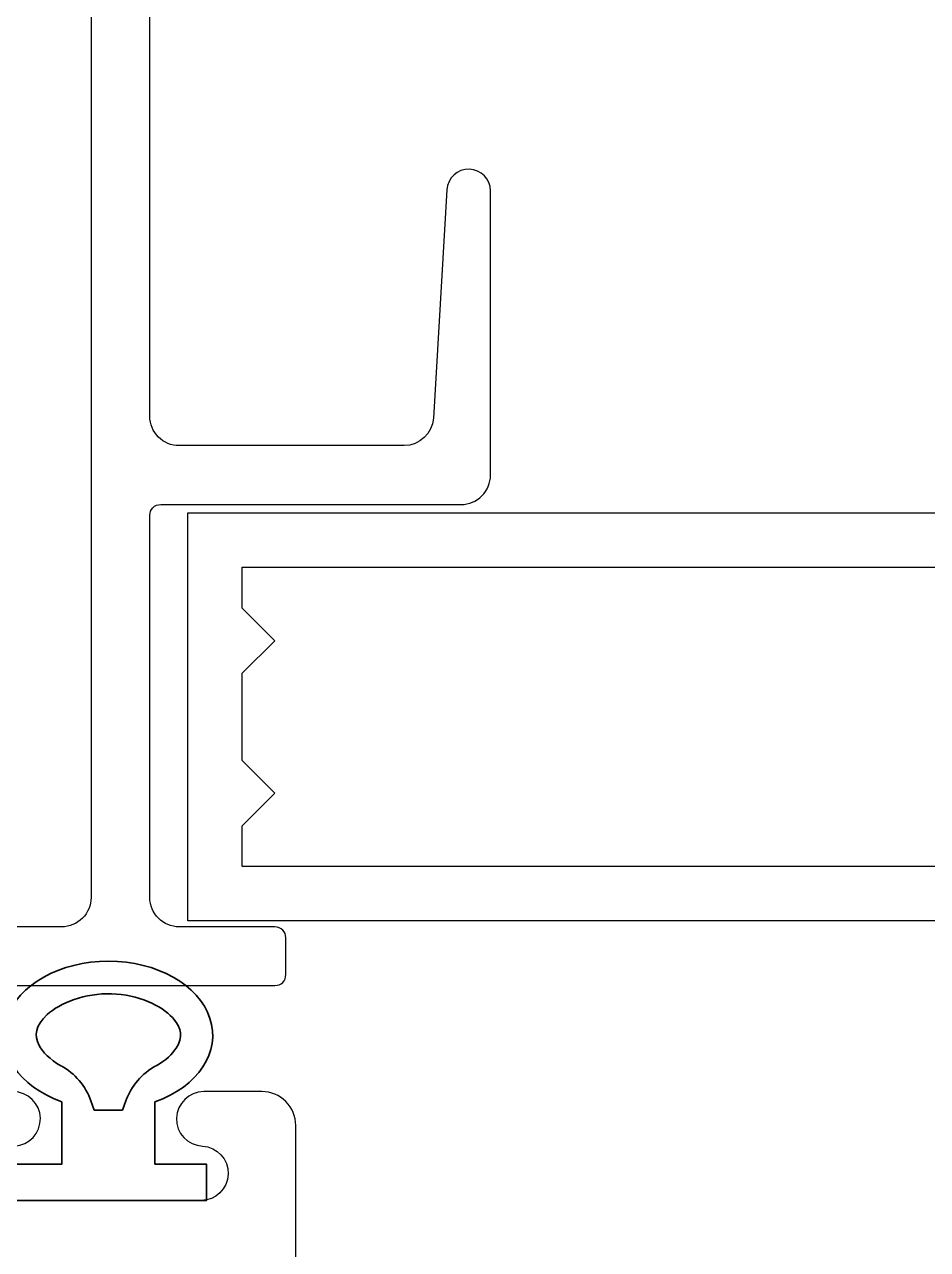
# Model space of a CAD drawing. Extents: x -138 to 168, y -127 to 72.
# Drawn here: x 12.027 to 12.857, y 47.434 to 48.559 of the extents above; entities that cross this region are included whole.
import ezdxf

# ---------------------------------------------------------------- set-up
doc = ezdxf.new("R2010")
doc.units = 0
doc.header["$MEASUREMENT"] = 0
doc.layers.get('0').update_dxf_attribs({"linetype": 'CONTINUOUS'})
for name, color, linetype in [('FRAME', 1, 'CONTINUOUS'), ('TEXT', 7, 'CONTINUOUS'), ('VENT', 5, 'CONTINUOUS')]:
    doc.layers.add(name, color=color, linetype=linetype)
doc.layers.add('PROFILE NUMBER', color=150, linetype='CONTINUOUS', lineweight=35)

# ---------------------------------------------------------------- blocks, each defined once
blk = doc.blocks.new('110 SCREEN')
blk.add_lwpolyline([(0.00437, 0.1975), (0.00437, 0.2375), (-0.02063, 0.2375), (-0.02063, 0.23), (-0.03688, 0.23, -1), (-0.03688, 0.25), (0.01687, 0.25), (0.01687, 0.1975), (0.04688, 0.1975), (0.04688, 0), (-0.04688, 0), (-0.04688, 0.1975)], format="xyb", close=True)
blk.add_lwpolyline([(-0.03438, 0.185), (-0.025, 0.185), (-0.0175, 0.1775), (-0.01, 0.185), (0.01, 0.185), (0.0175, 0.1775), (0.025, 0.185), (0.03437, 0.185), (0.03437, 0.0125), (0.025, 0.0125), (0.0175, 0.02), (0.01, 0.0125), (-0.01, 0.0125), (-0.0175, 0.02), (-0.025, 0.0125), (-0.03438, 0.0125)], close=True)
blk.add_circle((-0.01131, 0.21187), 0.0125)
blk = doc.blocks.new('2005 Block Jamb')
for points in [[(-0.7052, -0.054), (-1.5433, -0.054, 0.414214), (-1.5703, -0.081), (-1.5703, -0.294, 0.414214)], [(-1.6242, -0.365), (-1.6242, 0.115, -0.414214), (-1.6142, 0.125), (-1.5803, 0.125, -0.414214), (-1.5703, 0.115), (-1.5703, 0.027, 0.414214), (-1.5433, 0), (-1.1923, 0, 0.414214), (-1.1823, 0.01), (-1.1823, 0.286, -0.414214), (-1.1553, 0.313), (-0.8942, 0.313, -0.970632), (-0.8931, 0.273), (-1.1029, 0.2605, 0.396861), (-1.1282, 0.2336), (-1.1282, 0.027, 0.414214), (-1.1013, 0), (-0.6423, 0, 0.414214)]]:
    blk.add_lwpolyline(points, format="xyb")
blk = doc.blocks.new('*U181')
at = {"layer": 'PROFILE NUMBER', "color": 5}
for p, q in [((-0.0161, 0.0916), (-0.013, 0.083)), ((0.013, 0.083), (0.0161, 0.0915)), ((-0.013, 0.083), (0.013, 0.083))]:
    blk.add_line(p, q, dxfattribs=at)
blk.add_lwpolyline([(-0.0427, 0.0907), (-0.0427, 0.0335), (-0.09, 0.0335), (-0.09, 0), (0.09, 0), (0.09, 0.0335), (0.0427, 0.0335), (0.0427, 0.0907)], dxfattribs=at)
for centre, start, end in [((-0.0725, 0.0712), 19.8289, 61.175), ((0.0725, 0.0712), 118.7633, 160.1945)]:
    blk.add_arc(centre, 0.06, start, end, dxfattribs=at)
blk.add_ellipse((0, 0.1517), major_axis=(-0.0958, 0), ratio=0.712114, start_param=2.033109, end_param=7.391692, dxfattribs=at)
blk.add_open_spline([(0.0437, 0.1238), (0.0526, 0.1287), (0.0589, 0.1347), (0.0685, 0.1503), (0.0681, 0.1574), (0.0493, 0.1788), (0.027, 0.1893), (-0.0212, 0.1906), (-0.0451, 0.1815), (-0.0674, 0.16), (-0.0684, 0.1523), (-0.0607, 0.1366), (-0.0538, 0.1294), (-0.0436, 0.1238)], degree=3, knots=[2.2211, 2.2211, 2.2211, 2.2211, 2.727733, 2.727733, 3.7005, 3.7005, 4.673268, 4.673268, 5.646035, 5.646035, 6.618803, 6.618803, 7.203997, 7.203997, 7.203997, 7.203997], dxfattribs=at)
blk = doc.blocks.new('3810_2p25in_Insert_Glass_Stop')
for points in [[(1.82, 0.4097, -0.975), (1.87, 0.4085)], [(0, 0.668), (1.839, 0.668, -0.414214), (1.87, 0.637), (1.87, 0.5835, -0.975), (1.82, 0.5823, 0.975), (1.77, 0.581), (1.77, 0.411, 0.975)]]:
    blk.add_lwpolyline(points, format="xyb")

msp = doc.modelspace()

# ---------------------------------------------------------------- block references
at = {"layer": 'FRAME', "xscale": -1}
for name, p, rotation in [('2005 Block Jamb', (12.1424, 49.3008), 270), ('3810_2p25in_Insert_Glass_Stop', (11.6084, 45.7091), 270.0000000000002)]:
    msp.add_blockref(name, p, dxfattribs=dict(at, rotation=rotation))
at = {"layer": 'TEXT'}
msp.add_blockref('*U181', (12.1044, 47.4791), dxfattribs=at)
at = {"layer": 'VENT', "xscale": 4, "yscale": 4, "zscale": 4, "rotation": 270}
msp.add_blockref('110 SCREEN', (12.1773, 47.9234), dxfattribs=at)

doc.saveas('drawing.dxf')
